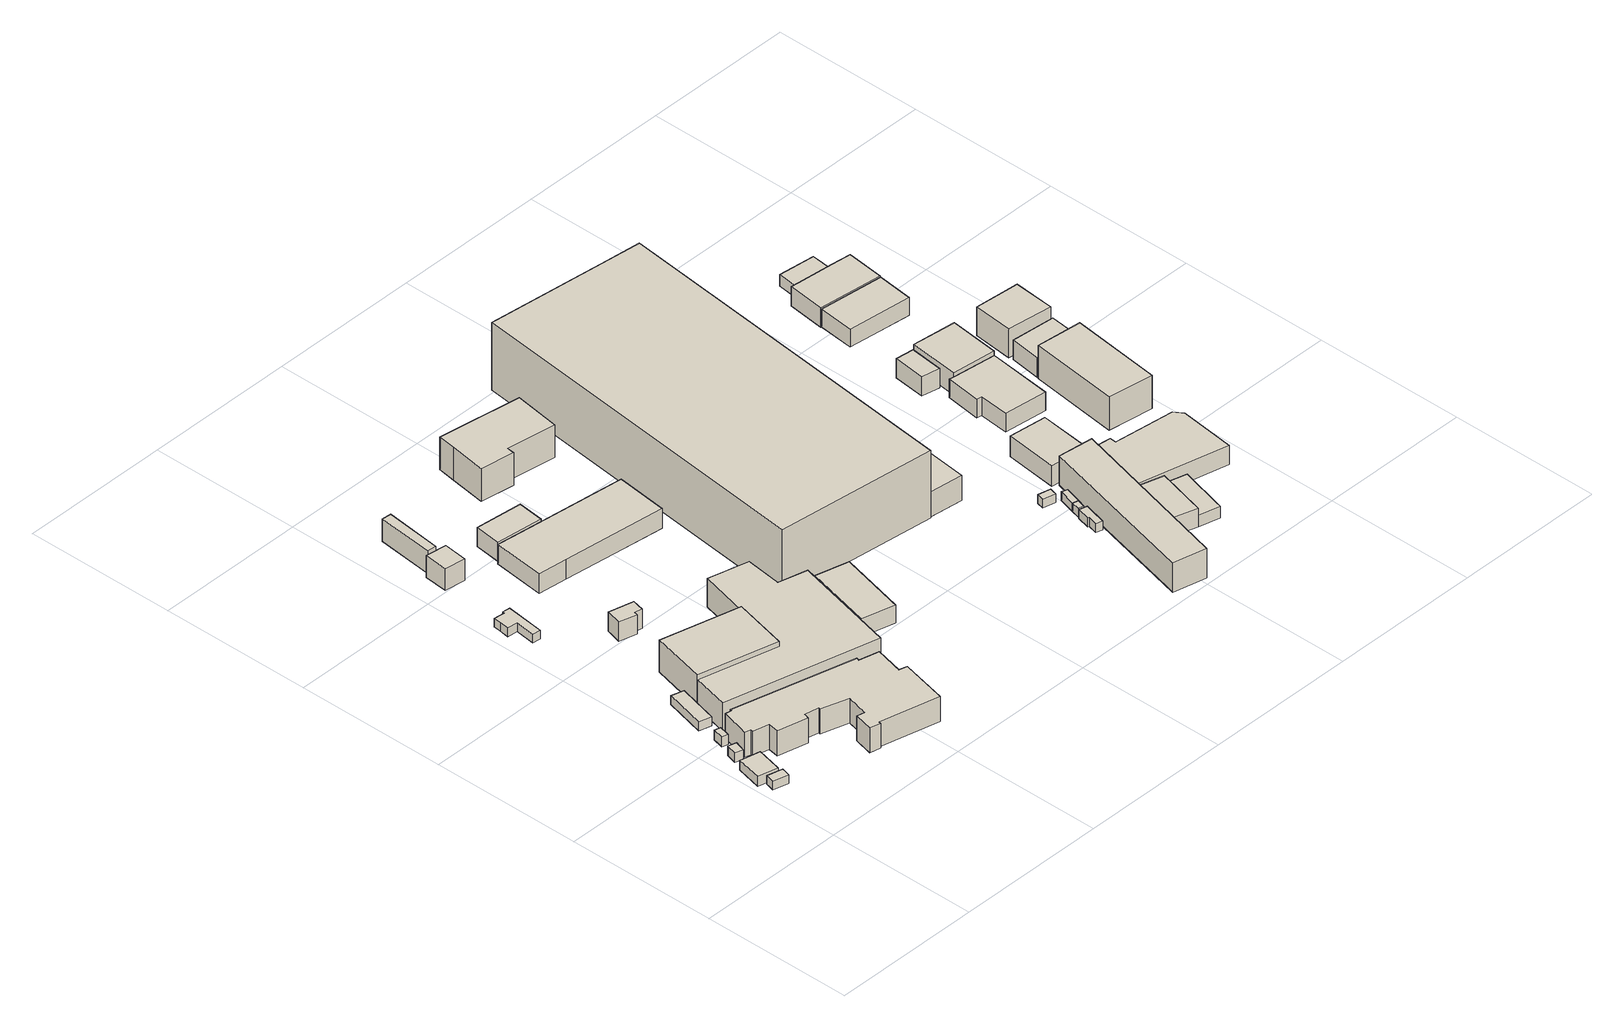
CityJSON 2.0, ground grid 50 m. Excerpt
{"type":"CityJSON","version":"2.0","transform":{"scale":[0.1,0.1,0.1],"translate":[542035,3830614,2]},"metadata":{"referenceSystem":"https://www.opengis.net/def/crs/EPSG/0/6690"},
"CityObjects":{
"building1":{"type":"Building","attributes":{"class":"3001","BuildingDetailAttribute.specifiedBuildingCoverageRate":0.6,"BuildingDetailAttribute.surveyYear":2017,"BuildingHighTideRiskAttribute.description":"1","BuildingHighTideRiskAttribute.rank":"2","BuildingHighTideRiskAttribute.depth":2.35,"BuildingIDAttribute.prefecture":"27","BuildingIDAttribute.city":"27125"},"geometry":[{"type":"Solid","lod":"1","boundaries":[[[[0,1,2,3]],[[2,4,5,3]],[[1,6,4,2]],[[0,7,6,1]],[[3,5,7,0]],[[4,6,7,5]]]]}]},
"building2":{"type":"Building","attributes":{"計測周辺長":25.32,"1/2500図郭":94,"区名":"住之江区","町丁目名称":"平林北２丁目","街区番号":6,"class":"3001","usage":"401","measuredHeight":3.4,"storeysAboveGround":1,"BuildingDetailAttribute.buildingRoofEdgeArea":36.12,"BuildingDetailAttribute.buildingStructureType":"610","BuildingDetailAttribute.buildingStructureOrgType":"2","BuildingDetailAttribute.detailedUsage":"1310","BuildingDetailAttribute.specifiedBuildingCoverageRate":0.6,"BuildingDetailAttribute.surveyYear":2017,"BuildingHighTideRiskAttribute.description":"1","BuildingHighTideRiskAttribute.rank":"2","BuildingHighTideRiskAttribute.depth":2.35,"BuildingIDAttribute.prefecture":"27","BuildingIDAttribute.city":"27125"},"geometry":[{"type":"Solid","lod":"1","boundaries":[[[[8,9,10,11]],[[10,12,13,11]],[[9,14,12,10]],[[8,15,14,9]],[[11,13,15,8]],[[12,14,15,13]]]]}]},
"building3":{"type":"Building","attributes":{"class":"3001","measuredHeight":3.3,"BuildingDetailAttribute.specifiedBuildingCoverageRate":0.6,"BuildingDetailAttribute.surveyYear":2017,"BuildingHighTideRiskAttribute.description":"1","BuildingHighTideRiskAttribute.rank":"2","BuildingHighTideRiskAttribute.depth":2.25,"BuildingIDAttribute.prefecture":"27","BuildingIDAttribute.city":"27125"},"geometry":[{"type":"Solid","lod":"1","boundaries":[[[[16,17,18,19]],[[18,20,21,19]],[[17,22,20,18]],[[16,23,22,17]],[[19,21,23,16]],[[20,22,23,21]]]]}]},
"building4":{"type":"Building","attributes":{"計測周辺長":11.65,"1/2500図郭":94,"区名":"住之江区","町丁目名称":"平林北２丁目","街区番号":6,"class":"3001","usage":"401","measuredHeight":3.3,"storeysAboveGround":1,"BuildingDetailAttribute.buildingRoofEdgeArea":7.75,"BuildingDetailAttribute.buildingStructureType":"610","BuildingDetailAttribute.buildingStructureOrgType":"2","BuildingDetailAttribute.detailedUsage":"1310","BuildingDetailAttribute.specifiedBuildingCoverageRate":0.6,"BuildingDetailAttribute.surveyYear":2017,"BuildingHighTideRiskAttribute.description":"1","BuildingHighTideRiskAttribute.rank":"2","BuildingHighTideRiskAttribute.depth":2.17,"BuildingIDAttribute.prefecture":"27","BuildingIDAttribute.city":"27125"},"geometry":[{"type":"Solid","lod":"1","boundaries":[[[[24,25,26,27]],[[26,28,29,27]],[[25,30,28,26]],[[24,31,30,25]],[[27,29,31,24]],[[28,30,31,29]]]]}]},
"building5":{"type":"Building","attributes":{"class":"3003","measuredHeight":3.1,"BuildingDetailAttribute.specifiedBuildingCoverageRate":0.6,"BuildingDetailAttribute.surveyYear":2017,"BuildingHighTideRiskAttribute.description":"1","BuildingHighTideRiskAttribute.rank":"2","BuildingHighTideRiskAttribute.depth":2.32,"BuildingIDAttribute.prefecture":"27","BuildingIDAttribute.city":"27125"},"geometry":[{"type":"Solid","lod":"1","boundaries":[[[[32,33,34,35]],[[34,36,37,35]],[[33,38,36,34]],[[32,39,38,33]],[[35,37,39,32]],[[36,38,39,37]]]]}]},
"building6":{"type":"Building","attributes":{"計測周辺長":169.15,"1/2500図郭":94,"区名":"住之江区","町丁目名称":"平林北２丁目","街区番号":6,"class":"3001","usage":"401","measuredHeight":8.6,"storeysAboveGround":2,"BuildingDetailAttribute.buildingRoofEdgeArea":962.7,"BuildingDetailAttribute.buildingStructureType":"610","BuildingDetailAttribute.buildingStructureOrgType":"2","BuildingDetailAttribute.detailedUsage":"1310","BuildingDetailAttribute.specifiedBuildingCoverageRate":0.6,"BuildingDetailAttribute.surveyYear":2017,"BuildingHighTideRiskAttribute.description":"1","BuildingHighTideRiskAttribute.rank":"2","BuildingHighTideRiskAttribute.depth":2.07,"BuildingIDAttribute.prefecture":"27","BuildingIDAttribute.city":"27125"},"geometry":[{"type":"Solid","lod":"1","boundaries":[[[[40,41,42,43,44,45,46,47,48,49,50,51,52,53,54,55,56,57,58,59,60,61,62,63]],[[62,64,65,63]],[[61,66,64,62]],[[60,67,66,61]],[[59,68,67,60]],[[58,69,68,59]],[[57,70,69,58]],[[56,71,70,57]],[[55,72,71,56]],[[54,73,72,55]],[[53,74,73,54]],[[52,75,74,53]],[[51,76,75,52]],[[50,77,76,51]],[[49,78,77,50]],[[48,79,78,49]],[[47,80,79,48]],[[46,81,80,47]],[[45,82,81,46]],[[44,83,82,45]],[[43,84,83,44]],[[42,85,84,43]],[[41,86,85,42]],[[40,87,86,41]],[[63,65,87,40]],[[64,66,67,68,69,70,71,72,73,74,75,76,77,78,79,80,81,82,83,84,85,86,87,65]]]]}]},
"building7":{"type":"Building","attributes":{"class":"3003","BuildingDetailAttribute.specifiedBuildingCoverageRate":0.6,"BuildingDetailAttribute.surveyYear":2017,"BuildingHighTideRiskAttribute.description":"1","BuildingHighTideRiskAttribute.rank":"2","BuildingHighTideRiskAttribute.depth":2.31,"BuildingIDAttribute.prefecture":"27","BuildingIDAttribute.city":"27125"},"geometry":[{"type":"Solid","lod":"1","boundaries":[[[[88,89,90,91,92,93,94,95,96]],[[95,97,98,96]],[[94,99,97,95]],[[93,100,99,94]],[[92,101,100,93]],[[91,102,101,92]],[[90,103,102,91]],[[89,104,103,90]],[[88,105,104,89]],[[96,98,105,88]],[[97,99,100,101,102,103,104,105,98]]]]}]},
"building8":{"type":"Building","attributes":{"区名":"住之江区","町丁目名称":"平林北２丁目","街区番号":6,"class":"3001","usage":"441","measuredHeight":11.1,"storeysAboveGround":1,"BuildingDetailAttribute.buildingRoofEdgeArea":1894.02,"BuildingDetailAttribute.buildingStructureType":"610","BuildingDetailAttribute.buildingStructureOrgType":"2","BuildingDetailAttribute.detailedUsage":"1520","BuildingDetailAttribute.specifiedBuildingCoverageRate":0.6,"BuildingDetailAttribute.surveyYear":2017,"BuildingHighTideRiskAttribute.description":"1","BuildingHighTideRiskAttribute.rank":"2","BuildingHighTideRiskAttribute.depth":1.87,"BuildingIDAttribute.prefecture":"27","BuildingIDAttribute.city":"27125"},"geometry":[{"type":"Solid","lod":"1","boundaries":[[[[106,107,108,109]],[[108,110,111,109]],[[107,112,110,108]],[[106,113,112,107]],[[109,111,113,106]],[[110,112,113,111]]]]}]},
"building9":{"type":"Building","attributes":{"計測周辺長":29.5,"1/2500図郭":94,"区名":"住之江区","町丁目名称":"平林北２丁目","街区番号":7,"class":"3001","usage":"411","measuredHeight":7.6,"storeysAboveGround":2,"BuildingDetailAttribute.buildingRoofEdgeArea":54.16,"BuildingDetailAttribute.buildingStructureType":"601","BuildingDetailAttribute.buildingStructureOrgType":"1","BuildingDetailAttribute.detailedUsage":"1110","BuildingDetailAttribute.specifiedBuildingCoverageRate":0.6,"BuildingDetailAttribute.surveyYear":2017,"BuildingHighTideRiskAttribute.description":"1","BuildingHighTideRiskAttribute.rank":"2","BuildingHighTideRiskAttribute.depth":2.3,"BuildingIDAttribute.prefecture":"27","BuildingIDAttribute.city":"27125"},"geometry":[{"type":"Solid","lod":"1","boundaries":[[[[114,115,116,117]],[[116,118,119,117]],[[115,120,118,116]],[[114,121,120,115]],[[117,119,121,114]],[[118,120,121,119]]]]}]},
"building10":{"type":"Building","attributes":{"区名":"住之江区","町丁目名称":"平林北２丁目","街区番号":6,"class":"3001","usage":"401","measuredHeight":6.6,"storeysAboveGround":2,"BuildingDetailAttribute.buildingRoofEdgeArea":42.2,"BuildingDetailAttribute.buildingStructureType":"610","BuildingDetailAttribute.buildingStructureOrgType":"2","BuildingDetailAttribute.detailedUsage":"1310","BuildingDetailAttribute.specifiedBuildingCoverageRate":0.6,"BuildingDetailAttribute.surveyYear":2017,"BuildingHighTideRiskAttribute.description":"1","BuildingHighTideRiskAttribute.rank":"2","BuildingHighTideRiskAttribute.depth":2,"BuildingIDAttribute.prefecture":"27","BuildingIDAttribute.city":"27125"},"geometry":[{"type":"Solid","lod":"1","boundaries":[[[[122,123,124,125,126,127]],[[126,128,129,127]],[[125,130,128,126]],[[124,131,130,125]],[[123,132,131,124]],[[122,133,132,123]],[[127,129,133,122]],[[128,130,131,132,133,129]]]]}]},
"building11":{"type":"Building","attributes":{"区名":"住之江区","町丁目名称":"平林北２丁目","街区番号":6,"class":"3001","usage":"441","measuredHeight":9.7,"storeysAboveGround":1,"BuildingDetailAttribute.buildingRoofEdgeArea":1894.02,"BuildingDetailAttribute.buildingStructureType":"610","BuildingDetailAttribute.buildingStructureOrgType":"2","BuildingDetailAttribute.detailedUsage":"1520","BuildingDetailAttribute.specifiedBuildingCoverageRate":0.6,"BuildingDetailAttribute.surveyYear":2017,"BuildingHighTideRiskAttribute.description":"1","BuildingHighTideRiskAttribute.rank":"2","BuildingHighTideRiskAttribute.depth":2,"BuildingIDAttribute.prefecture":"27","BuildingIDAttribute.city":"27125"},"geometry":[{"type":"Solid","lod":"1","boundaries":[[[[134,135,136,137,138,139,140,141,142]],[[141,143,144,142]],[[140,145,143,141]],[[139,146,145,140]],[[138,147,146,139]],[[137,148,147,138]],[[136,149,148,137]],[[135,150,149,136]],[[134,151,150,135]],[[142,144,151,134]],[[143,145,146,147,148,149,150,151,144]]]]}]},
"building12":{"type":"Building","attributes":{"計測周辺長":94,"1/2500図郭":94,"区名":"住之江区","町丁目名称":"平林北２丁目","街区番号":7,"class":"3003","usage":"431","measuredHeight":7.8,"storeysAboveGround":1,"BuildingDetailAttribute.buildingRoofEdgeArea":358.96,"BuildingDetailAttribute.buildingStructureType":"610","BuildingDetailAttribute.buildingStructureOrgType":"2","BuildingDetailAttribute.detailedUsage":"1720","BuildingDetailAttribute.specifiedBuildingCoverageRate":0.6,"BuildingDetailAttribute.surveyYear":2017,"BuildingHighTideRiskAttribute.description":"1","BuildingHighTideRiskAttribute.rank":"2","BuildingHighTideRiskAttribute.depth":2.25,"BuildingIDAttribute.prefecture":"27","BuildingIDAttribute.city":"27125"},"geometry":[{"type":"Solid","lod":"1","boundaries":[[[[152,153,154,155]],[[154,156,157,155]],[[153,158,156,154]],[[152,159,158,153]],[[155,157,159,152]],[[156,158,159,157]]]]}]},
"building13":{"type":"Building","attributes":{"計測周辺長":66.84,"1/2500図郭":94,"区名":"住之江区","町丁目名称":"平林北２丁目","街区番号":6,"class":"3003","usage":"454","measuredHeight":6.5,"storeysAboveGround":1,"BuildingDetailAttribute.buildingRoofEdgeArea":197.3,"BuildingDetailAttribute.buildingStructureType":"610","BuildingDetailAttribute.buildingStructureOrgType":"2","BuildingDetailAttribute.detailedUsage":"1930","BuildingDetailAttribute.specifiedBuildingCoverageRate":0.6,"BuildingDetailAttribute.surveyYear":2017,"BuildingHighTideRiskAttribute.description":"1","BuildingHighTideRiskAttribute.rank":"2","BuildingHighTideRiskAttribute.depth":2.18,"BuildingIDAttribute.prefecture":"27","BuildingIDAttribute.city":"27125"},"geometry":[{"type":"Solid","lod":"1","boundaries":[[[[160,161,162,163]],[[162,164,165,163]],[[161,166,164,162]],[[160,167,166,161]],[[163,165,167,160]],[[164,166,167,165]]]]}]},
"building14":{"type":"Building","attributes":{"計測周辺長":122.48,"1/2500図郭":94,"区名":"住之江区","町丁目名称":"平林北２丁目","街区番号":6,"class":"3003","usage":"431","measuredHeight":6.8,"storeysAboveGround":1,"BuildingDetailAttribute.buildingRoofEdgeArea":755.88,"BuildingDetailAttribute.buildingStructureType":"610","BuildingDetailAttribute.buildingStructureOrgType":"2","BuildingDetailAttribute.detailedUsage":"1720","BuildingDetailAttribute.specifiedBuildingCoverageRate":0.6,"BuildingDetailAttribute.surveyYear":2017,"BuildingHighTideRiskAttribute.description":"1","BuildingHighTideRiskAttribute.rank":"2","BuildingHighTideRiskAttribute.depth":2.27,"BuildingIDAttribute.prefecture":"27","BuildingIDAttribute.city":"27125"},"geometry":[{"type":"Solid","lod":"1","boundaries":[[[[168,169,170,171,172,173]],[[172,174,175,173]],[[171,176,174,172]],[[170,177,176,171]],[[169,178,177,170]],[[168,179,178,169]],[[173,175,179,168]],[[174,176,177,178,179,175]]]]}]},
"building15":{"type":"Building","attributes":{"計測周辺長":81.16,"1/2500図郭":94,"区名":"住之江区","町丁目名称":"平林北２丁目","街区番号":6,"class":"3001","usage":"431","measuredHeight":6.2,"storeysAboveGround":2,"BuildingDetailAttribute.buildingRoofEdgeArea":247.72,"BuildingDetailAttribute.buildingStructureType":"610","BuildingDetailAttribute.buildingStructureOrgType":"2","BuildingDetailAttribute.detailedUsage":"1720","BuildingDetailAttribute.specifiedBuildingCoverageRate":0.6,"BuildingDetailAttribute.surveyYear":2017,"BuildingHighTideRiskAttribute.description":"1","BuildingHighTideRiskAttribute.rank":"2","BuildingHighTideRiskAttribute.depth":2.11,"BuildingIDAttribute.prefecture":"27","BuildingIDAttribute.city":"27125"},"geometry":[{"type":"Solid","lod":"1","boundaries":[[[[180,181,182,183]],[[182,184,185,183]],[[181,186,184,182]],[[180,187,186,181]],[[183,185,187,180]],[[184,186,187,185]]]]}]},
"building16":{"type":"Building","attributes":{"class":"3001","BuildingDetailAttribute.specifiedBuildingCoverageRate":0.6,"BuildingDetailAttribute.surveyYear":2017,"BuildingHighTideRiskAttribute.description":"1","BuildingHighTideRiskAttribute.rank":"2","BuildingHighTideRiskAttribute.depth":2,"BuildingIDAttribute.prefecture":"27","BuildingIDAttribute.city":"27125"},"geometry":[{"type":"Solid","lod":"1","boundaries":[[[[188,189,190,191]],[[190,192,193,191]],[[189,194,192,190]],[[188,195,194,189]],[[191,193,195,188]],[[192,194,195,193]]]]}]},
"building17":{"type":"Building","attributes":{"計測周辺長":91.33,"1/2500図郭":94,"区名":"住之江区","町丁目名称":"平林北２丁目","街区番号":6,"class":"3001","usage":"431","measuredHeight":11.4,"storeysAboveGround":2,"BuildingDetailAttribute.buildingRoofEdgeArea":458.18,"BuildingDetailAttribute.buildingStructureType":"610","BuildingDetailAttribute.buildingStructureOrgType":"2","BuildingDetailAttribute.detailedUsage":"1720","BuildingDetailAttribute.specifiedBuildingCoverageRate":0.6,"BuildingDetailAttribute.surveyYear":2017,"BuildingHighTideRiskAttribute.description":"1","BuildingHighTideRiskAttribute.rank":"2","BuildingHighTideRiskAttribute.depth":2.12,"BuildingIDAttribute.prefecture":"27","BuildingIDAttribute.city":"27125"},"geometry":[{"type":"Solid","lod":"1","boundaries":[[[[196,197,198,199,200,201,202]],[[201,203,204,202]],[[200,205,203,201]],[[199,206,205,200]],[[198,207,206,199]],[[197,208,207,198]],[[196,209,208,197]],[[202,204,209,196]],[[203,205,206,207,208,209,204]]]]}]},
"building18":{"type":"Building","attributes":{"区名":"住之江区","町丁目名称":"平林北２丁目","街区番号":6,"class":"3002","usage":"431","measuredHeight":23.4,"storeysAboveGround":4,"BuildingDetailAttribute.buildingRoofEdgeArea":8179.4,"BuildingDetailAttribute.buildingStructureType":"610","BuildingDetailAttribute.buildingStructureOrgType":"2","BuildingDetailAttribute.detailedUsage":"1720","BuildingDetailAttribute.specifiedBuildingCoverageRate":0.6,"BuildingDetailAttribute.surveyYear":2017,"BuildingHighTideRiskAttribute.description":"1","BuildingHighTideRiskAttribute.rank":"2","BuildingHighTideRiskAttribute.depth":2,"BuildingIDAttribute.prefecture":"27","BuildingIDAttribute.city":"27125"},"geometry":[{"type":"Solid","lod":"1","boundaries":[[[[210,211,212,213,214]],[[213,215,216,214]],[[212,217,215,213]],[[211,218,217,212]],[[210,219,218,211]],[[214,216,219,210]],[[215,217,218,219,216]]]]}]},
"building19":{"type":"Building","attributes":{"class":"3001","BuildingDetailAttribute.specifiedBuildingCoverageRate":0.6,"BuildingDetailAttribute.surveyYear":2017,"BuildingHighTideRiskAttribute.description":"1","BuildingHighTideRiskAttribute.rank":"2","BuildingHighTideRiskAttribute.depth":2.05,"BuildingIDAttribute.prefecture":"27","BuildingIDAttribute.city":"27125"},"geometry":[{"type":"Solid","lod":"1","boundaries":[[[[220,221,222,223,224,225]],[[224,226,227,225]],[[223,228,226,224]],[[222,229,228,223]],[[221,230,229,222]],[[220,231,230,221]],[[225,227,231,220]],[[226,228,229,230,231,227]]]]}]},
"building20":{"type":"Building","attributes":{"class":"3001","BuildingDetailAttribute.specifiedBuildingCoverageRate":0.6,"BuildingDetailAttribute.surveyYear":2017,"BuildingHighTideRiskAttribute.description":"1","BuildingHighTideRiskAttribute.rank":"2","BuildingHighTideRiskAttribute.depth":1.94,"BuildingIDAttribute.prefecture":"27","BuildingIDAttribute.city":"27125"},"geometry":[{"type":"Solid","lod":"1","boundaries":[[[[232,233,234,235]],[[234,236,237,235]],[[233,238,236,234]],[[232,239,238,233]],[[235,237,239,232]],[[236,238,239,237]]]]}]},
"building21":{"type":"Building","attributes":{"計測周辺長":136.76,"1/2500図郭":94,"区名":"住之江区","町丁目名称":"平林北２丁目","街区番号":6,"class":"3001","usage":"441","measuredHeight":10.2,"storeysAboveGround":2,"BuildingDetailAttribute.buildingRoofEdgeArea":644.34,"BuildingDetailAttribute.buildingStructureType":"610","BuildingDetailAttribute.buildingStructureOrgType":"2","BuildingDetailAttribute.detailedUsage":"1510","BuildingDetailAttribute.specifiedBuildingCoverageRate":0.6,"BuildingDetailAttribute.surveyYear":2017,"BuildingHighTideRiskAttribute.description":"1","BuildingHighTideRiskAttribute.rank":"2","BuildingHighTideRiskAttribute.depth":1.39,"BuildingIDAttribute.prefecture":"27","BuildingIDAttribute.city":"27125"},"geometry":[{"type":"Solid","lod":"1","boundaries":[[[[240,241,242,243]],[[242,244,245,243]],[[241,246,244,242]],[[240,247,246,241]],[[243,245,247,240]],[[244,246,247,245]]]]}]},
"building22":{"type":"Building","attributes":{"class":"3001","BuildingDetailAttribute.specifiedBuildingCoverageRate":0.6,"BuildingDetailAttribute.surveyYear":2017,"BuildingHighTideRiskAttribute.description":"1","BuildingHighTideRiskAttribute.rank":"2","BuildingHighTideRiskAttribute.depth":2.53,"BuildingIDAttribute.prefecture":"27","BuildingIDAttribute.city":"27125"},"geometry":[{"type":"Solid","lod":"1","boundaries":[[[[248,249,250,251]],[[250,252,253,251]],[[249,254,252,250]],[[248,255,254,249]],[[251,253,255,248]],[[252,254,255,253]]]]}]},
"building23":{"type":"Building","attributes":{"class":"3001","BuildingDetailAttribute.specifiedBuildingCoverageRate":0.6,"BuildingDetailAttribute.surveyYear":2017,"BuildingHighTideRiskAttribute.description":"1","BuildingHighTideRiskAttribute.rank":"2","BuildingHighTideRiskAttribute.depth":1.94,"BuildingIDAttribute.prefecture":"27","BuildingIDAttribute.city":"27125"},"geometry":[{"type":"Solid","lod":"1","boundaries":[[[[256,257,258,259]],[[258,260,261,259]],[[257,262,260,258]],[[256,263,262,257]],[[259,261,263,256]],[[260,262,263,261]]]]}]},
"building24":{"type":"Building","attributes":{"計測周辺長":52.06,"1/2500図郭":94,"区名":"住之江区","町丁目名称":"平林北２丁目","街区番号":6,"class":"3001","usage":"401","measuredHeight":6.5,"storeysAboveGround":2,"BuildingDetailAttribute.buildingRoofEdgeArea":153.38,"BuildingDetailAttribute.buildingStructureType":"610","BuildingDetailAttribute.buildingStructureOrgType":"2","BuildingDetailAttribute.detailedUsage":"1310","BuildingDetailAttribute.specifiedBuildingCoverageRate":0.6,"BuildingDetailAttribute.surveyYear":2017,"BuildingHighTideRiskAttribute.description":"1","BuildingHighTideRiskAttribute.rank":"2","BuildingHighTideRiskAttribute.depth":1.9,"BuildingIDAttribute.prefecture":"27","BuildingIDAttribute.city":"27125"},"geometry":[{"type":"Solid","lod":"1","boundaries":[[[[264,265,266,267]],[[266,268,269,267]],[[265,270,268,266]],[[264,271,270,265]],[[267,269,271,264]],[[268,270,271,269]]]]}]},
"building25":{"type":"Building","attributes":{"区名":"住之江区","町丁目名称":"平林北２丁目","街区番号":6,"class":"3003","usage":"431","measuredHeight":8.6,"storeysAboveGround":4,"BuildingDetailAttribute.buildingRoofEdgeArea":8179.4,"BuildingDetailAttribute.buildingStructureType":"610","BuildingDetailAttribute.buildingStructureOrgType":"2","BuildingDetailAttribute.detailedUsage":"1720","BuildingDetailAttribute.specifiedBuildingCoverageRate":0.6,"BuildingDetailAttribute.surveyYear":2017,"BuildingHighTideRiskAttribute.description":"1","BuildingHighTideRiskAttribute.rank":"2","BuildingHighTideRiskAttribute.depth":2,"BuildingIDAttribute.prefecture":"27","BuildingIDAttribute.city":"27125"},"geometry":[{"type":"Solid","lod":"1","boundaries":[[[[272,273,274,275,276]],[[275,277,278,276]],[[274,279,277,275]],[[273,280,279,274]],[[272,281,280,273]],[[276,278,281,272]],[[277,279,280,281,278]]]]}]},
"building26":{"type":"Building","attributes":{"計測周辺長":48.46,"1/2500図郭":94,"区名":"住之江区","町丁目名称":"平林北２丁目","街区番号":6,"class":"3003","usage":"401","measuredHeight":4.1,"storeysAboveGround":1,"BuildingDetailAttribute.buildingRoofEdgeArea":123.06,"BuildingDetailAttribute.buildingStructureType":"610","BuildingDetailAttribute.buildingStructureOrgType":"2","BuildingDetailAttribute.detailedUsage":"1310","BuildingDetailAttribute.specifiedBuildingCoverageRate":0.6,"BuildingDetailAttribute.surveyYear":2017,"BuildingHighTideRiskAttribute.description":"1","BuildingHighTideRiskAttribute.rank":"2","BuildingHighTideRiskAttribute.depth":2.08,"BuildingIDAttribute.prefecture":"27","BuildingIDAttribute.city":"27125"},"geometry":[{"type":"Solid","lod":"1","boundaries":[[[[282,267,266,283]],[[266,284,285,283]],[[267,286,284,266]],[[282,287,286,267]],[[283,285,287,282]],[[284,286,287,285]]]]}]},
"building27":{"type":"Building","attributes":{"class":"3001","measuredHeight":7.2,"BuildingDetailAttribute.specifiedBuildingCoverageRate":0.6,"BuildingDetailAttribute.surveyYear":2017,"BuildingTsunamiRiskAttribute.description":"1","BuildingTsunamiRiskAttribute.rank":"2","BuildingTsunamiRiskAttribute.depth":2.79,"BuildingHighTideRiskAttribute.description":"1","BuildingHighTideRiskAttribute.rank":"2","BuildingHighTideRiskAttribute.depth":2.15,"BuildingIDAttribute.prefecture":"27","BuildingIDAttribute.city":"27125"},"geometry":[{"type":"Solid","lod":"1","boundaries":[[[[288,289,290,291]],[[290,292,293,291]],[[289,294,292,290]],[[288,295,294,289]],[[291,293,295,288]],[[292,294,295,293]]]]}]},
"building28":{"type":"Building","attributes":{"計測周辺長":103.15,"1/2500図郭":94,"区名":"住之江区","町丁目名称":"平林北２丁目","街区番号":6,"class":"3001","usage":"431","measuredHeight":6.5,"storeysAboveGround":1,"BuildingDetailAttribute.buildingRoofEdgeArea":611.5,"BuildingDetailAttribute.buildingStructureType":"610","BuildingDetailAttribute.buildingStructureOrgType":"2","BuildingDetailAttribute.detailedUsage":"1720","BuildingDetailAttribute.specifiedBuildingCoverageRate":0.6,"BuildingDetailAttribute.surveyYear":2017,"BuildingHighTideRiskAttribute.description":"1","BuildingHighTideRiskAttribute.rank":"2","BuildingHighTideRiskAttribute.depth":2.33,"BuildingIDAttribute.prefecture":"27","BuildingIDAttribute.city":"27125"},"geometry":[{"type":"Solid","lod":"1","boundaries":[[[[296,297,298,299,300,301,302]],[[301,303,304,302]],[[300,305,303,301]],[[299,306,305,300]],[[298,307,306,299]],[[297,308,307,298]],[[296,309,308,297]],[[302,304,309,296]],[[303,305,306,307,308,309,304]]]]}]},
"building29":{"type":"Building","attributes":{"計測周辺長":33.8,"1/2500図郭":94,"区名":"住之江区","町丁目名称":"平林北２丁目","街区番号":6,"class":"3001","usage":"431","measuredHeight":6.6,"storeysAboveGround":1,"BuildingDetailAttribute.buildingRoofEdgeArea":65.68,"BuildingDetailAttribute.buildingStructureType":"610","BuildingDetailAttribute.buildingStructureOrgType":"2","BuildingDetailAttribute.detailedUsage":"1720","BuildingDetailAttribute.specifiedBuildingCoverageRate":0.6,"BuildingDetailAttribute.surveyYear":2017,"BuildingHighTideRiskAttribute.description":"1","BuildingHighTideRiskAttribute.rank":"2","BuildingHighTideRiskAttribute.depth":2.85,"BuildingIDAttribute.prefecture":"27","BuildingIDAttribute.city":"27125"},"geometry":[{"type":"Solid","lod":"1","boundaries":[[[[310,311,312,313]],[[312,314,315,313]],[[311,316,314,312]],[[310,317,316,311]],[[313,315,317,310]],[[314,316,317,315]]]]}]},
"building30":{"type":"Building","attributes":{"計測周辺長":75.14,"1/2500図郭":94,"区名":"住之江区","町丁目名称":"平林北２丁目","街区番号":6,"class":"3001","usage":"431","measuredHeight":6.4,"storeysAboveGround":1,"BuildingDetailAttribute.buildingRoofEdgeArea":331.43,"BuildingDetailAttribute.buildingStructureType":"610","BuildingDetailAttribute.buildingStructureOrgType":"2","BuildingDetailAttribute.detailedUsage":"1720","BuildingDetailAttribute.specifiedBuildingCoverageRate":0.6,"BuildingDetailAttribute.surveyYear":2017,"BuildingTsunamiRiskAttribute.description":"1","BuildingTsunamiRiskAttribute.rank":"1","BuildingTsunamiRiskAttribute.depth":0.03,"BuildingHighTideRiskAttribute.description":"1","BuildingHighTideRiskAttribute.rank":"2","BuildingHighTideRiskAttribute.depth":2.45,"BuildingIDAttribute.prefecture":"27","BuildingIDAttribute.city":"27125"},"geometry":[{"type":"Solid","lod":"1","boundaries":[[[[318,319,320,321,322,323,324]],[[323,325,326,324]],[[322,327,325,323]],[[321,328,327,322]],[[320,329,328,321]],[[319,330,329,320]],[[318,331,330,319]],[[324,326,331,318]],[[325,327,328,329,330,331,326]]]]}]},
"building31":{"type":"Building","attributes":{"計測周辺長":62.28,"1/2500図郭":94,"区名":"住之江区","町丁目名称":"平林北２丁目","街区番号":6,"class":"3001","usage":"431","measuredHeight":7.8,"storeysAboveGround":1,"BuildingDetailAttribute.buildingRoofEdgeArea":241.46,"BuildingDetailAttribute.buildingStructureType":"610","BuildingDetailAttribute.buildingStructureOrgType":"2","BuildingDetailAttribute.detailedUsage":"1720","BuildingDetailAttribute.specifiedBuildingCoverageRate":0.6,"BuildingDetailAttribute.surveyYear":2017,"BuildingTsunamiRiskAttribute.description":"1","BuildingTsunamiRiskAttribute.rank":"1","BuildingTsunamiRiskAttribute.depth":0.11,"BuildingHighTideRiskAttribute.description":"1","BuildingHighTideRiskAttribute.rank":"2","BuildingHighTideRiskAttribute.depth":2.48,"BuildingIDAttribute.prefecture":"27","BuildingIDAttribute.city":"27125"},"geometry":[{"type":"Solid","lod":"1","boundaries":[[[[332,333,334,335]],[[334,336,337,335]],[[333,338,336,334]],[[332,339,338,333]],[[335,337,339,332]],[[336,338,339,337]]]]}]},
"building32":{"type":"Building","attributes":{"計測周辺長":90.3,"1/2500図郭":94,"区名":"住之江区","町丁目名称":"平林北２丁目","街区番号":3,"class":"3001","usage":"431","measuredHeight":11.5,"storeysAboveGround":1,"BuildingDetailAttribute.buildingRoofEdgeArea":454.25,"BuildingDetailAttribute.buildingStructureType":"610","BuildingDetailAttribute.buildingStructureOrgType":"2","BuildingDetailAttribute.detailedUsage":"1720","BuildingDetailAttribute.specifiedBuildingCoverageRate":0.6,"BuildingDetailAttribute.surveyYear":2017,"BuildingTsunamiRiskAttribute.description":"1","BuildingTsunamiRiskAttribute.rank":"1","BuildingTsunamiRiskAttribute.depth":0.16,"BuildingHighTideRiskAttribute.description":"1","BuildingHighTideRiskAttribute.rank":"2","BuildingHighTideRiskAttribute.depth":2.63,"BuildingIDAttribute.prefecture":"27","BuildingIDAttribute.city":"27125"},"geometry":[{"type":"Solid","lod":"1","boundaries":[[[[340,341,342,343]],[[342,344,345,343]],[[341,346,344,342]],[[340,347,346,341]],[[343,345,347,340]],[[344,346,347,345]]]]}]},
"building33":{"type":"Building","attributes":{"計測周辺長":66.57,"1/2500図郭":94,"区名":"住之江区","町丁目名称":"平林北２丁目","街区番号":6,"class":"3001","usage":"441","measuredHeight":6.1,"storeysAboveGround":1,"BuildingDetailAttribute.buildingRoofEdgeArea":258.15,"BuildingDetailAttribute.buildingStructureType":"610","BuildingDetailAttribute.buildingStructureOrgType":"2","BuildingDetailAttribute.detailedUsage":"1520","BuildingDetailAttribute.specifiedBuildingCoverageRate":0.6,"BuildingDetailAttribute.surveyYear":2017,"BuildingHighTideRiskAttribute.description":"1","BuildingHighTideRiskAttribute.rank":"2","BuildingHighTideRiskAttribute.depth":2.45,"BuildingIDAttribute.prefecture":"27","BuildingIDAttribute.city":"27125"},"geometry":[{"type":"Solid","lod":"1","boundaries":[[[[348,349,350,351]],[[350,352,353,351]],[[349,354,352,350]],[[348,355,354,349]],[[351,353,355,348]],[[352,354,355,353]]]]}]},
"building34":{"type":"Building","attributes":{"計測周辺長":80.02,"1/2500図郭":94,"区名":"住之江区","町丁目名称":"平林北２丁目","街区番号":6,"class":"3001","usage":"431","measuredHeight":6.8,"storeysAboveGround":1,"BuildingDetailAttribute.buildingRoofEdgeArea":382.01,"BuildingDetailAttribute.buildingStructureType":"610","BuildingDetailAttribute.buildingStructureOrgType":"2","BuildingDetailAttribute.detailedUsage":"1720","BuildingDetailAttribute.specifiedBuildingCoverageRate":0.6,"BuildingDetailAttribute.surveyYear":2017,"BuildingTsunamiRiskAttribute.description":"1","BuildingTsunamiRiskAttribute.rank":"1","BuildingTsunamiRiskAttribute.depth":0.04,"BuildingHighTideRiskAttribute.description":"1","BuildingHighTideRiskAttribute.rank":"2","BuildingHighTideRiskAttribute.depth":2.44,"BuildingIDAttribute.prefecture":"27","BuildingIDAttribute.city":"27125"},"geometry":[{"type":"Solid","lod":"1","boundaries":[[[[356,357,358,359,360,361]],[[360,362,363,361]],[[359,364,362,360]],[[358,365,364,359]],[[357,366,365,358]],[[356,367,366,357]],[[361,363,367,356]],[[362,364,365,366,367,363]]]]}]},
"building35":{"type":"Building","attributes":{"計測周辺長":50.09,"1/2500図郭":94,"区名":"住之江区","町丁目名称":"平林北２丁目","街区番号":3,"class":"3001","usage":"411","measuredHeight":6.6,"storeysAboveGround":2,"BuildingDetailAttribute.buildingRoofEdgeArea":151.97,"BuildingDetailAttribute.buildingStructureType":"610","BuildingDetailAttribute.buildingStructureOrgType":"2","BuildingDetailAttribute.detailedUsage":"1110","BuildingDetailAttribute.specifiedBuildingCoverageRate":0.6,"BuildingDetailAttribute.surveyYear":2017,"BuildingTsunamiRiskAttribute.description":"1","BuildingTsunamiRiskAttribute.rank":"1","BuildingTsunamiRiskAttribute.depth":0.03,"BuildingHighTideRiskAttribute.description":"1","BuildingHighTideRiskAttribute.rank":"2","BuildingHighTideRiskAttribute.depth":2.5,"BuildingIDAttribute.prefecture":"27","BuildingIDAttribute.city":"27125"},"geometry":[{"type":"Solid","lod":"1","boundaries":[[[[368,369,370,371]],[[370,372,373,371]],[[369,374,372,370]],[[368,375,374,369]],[[371,373,375,368]],[[372,374,375,373]]]]}]},
"building36":{"type":"Building","attributes":{"class":"3001","measuredHeight":3.9,"BuildingDetailAttribute.specifiedBuildingCoverageRate":0.6,"BuildingDetailAttribute.surveyYear":2017,"BuildingHighTideRiskAttribute.description":"1","BuildingHighTideRiskAttribute.rank":"2","BuildingHighTideRiskAttribute.depth":2.63,"BuildingIDAttribute.prefecture":"27","BuildingIDAttribute.city":"27125"},"geometry":[{"type":"Solid","lod":"1","boundaries":[[[[376,377,378,379]],[[378,380,381,379]],[[377,382,380,378]],[[376,383,382,377]],[[379,381,383,376]],[[380,382,383,381]]]]}]},
"building37":{"type":"Building","attributes":{"計測周辺長":56.6,"1/2500図郭":94,"区名":"住之江区","町丁目名称":"平林北２丁目","街区番号":3,"class":"3001","usage":"401","measuredHeight":9.9,"storeysAboveGround":2,"BuildingDetailAttribute.buildingRoofEdgeArea":199.5,"BuildingDetailAttribute.buildingStructureType":"610","BuildingDetailAttribute.buildingStructureOrgType":"2","BuildingDetailAttribute.detailedUsage":"1310","BuildingDetailAttribute.specifiedBuildingCoverageRate":0.6,"BuildingDetailAttribute.surveyYear":2017,"BuildingTsunamiRiskAttribute.description":"1","BuildingTsunamiRiskAttribute.rank":"1","BuildingTsunamiRiskAttribute.depth":0.12,"BuildingHighTideRiskAttribute.description":"1","BuildingHighTideRiskAttribute.rank":"2","BuildingHighTideRiskAttribute.depth":2.59,"BuildingIDAttribute.prefecture":"27","BuildingIDAttribute.city":"27125"},"geometry":[{"type":"Solid","lod":"1","boundaries":[[[[384,385,386,387]],[[386,388,389,387]],[[385,390,388,386]],[[384,391,390,385]],[[387,389,391,384]],[[388,390,391,389]]]]}]}
},
"vertices":[
[23,245,19],[31,275,19],[82,263,19],[74,233,19],[82,263,49],[74,233,49],[31,275,49],[23,245,49],
[8,287,18],[28,372,18],[94,357,18],[74,272,18],[94,357,52],[74,272,52],[28,372,52],[8,287,52],
[42,404,19],[53,439,19],[79,431,19],[68,396,19],[79,431,52],[68,396,52],[53,439,52],[42,404,52],
[70,477,18],[79,513,18],[99,508,18],[90,472,18],[99,508,52],[90,472,52],[79,513,52],[70,477,52],
[79,571,18],[113,705,18],[154,694,18],[120,560,18],[154,694,49],[120,560,49],[113,705,49],[79,571,49],
[359,162,18],[359,155,18],[323,164,18],[338,226,18],[365,220,18],[382,292,18],[293,318,18],[293,325,18],[248,334,18],[242,316,18],[143,339,18],[149,374,18],[96,387,18],[97,395,18],[79,400,18],[103,495,18],[125,492,18],[126,497,18],[525,397,18],[522,388,18],[588,372,18],[565,279,18],[592,272,18],[555,116,18],[592,272,104],[555,116,104],[565,279,104],[588,372,104],[522,388,104],[525,397,104],[126,497,104],[125,492,104],[103,495,104],[79,400,104],[97,395,104],[96,387,104],[149,374,104],[143,339,104],[242,316,104],[248,334,104],[293,325,104],[293,318,104],[382,292,104],[365,220,104],[338,226,104],[323,164,104],[359,155,104],[359,162,104],
[38,1267,16],[41,1291,16],[77,1287,16],[77,1294,16],[102,1291,16],[87,1163,16],[60,1166,16],[68,1231,16],[34,1235,16],[68,1231,46],[34,1235,46],[60,1166,46],[87,1163,46],[102,1291,46],[77,1294,46],[77,1287,46],[41,1291,46],[38,1267,46],
[196,824,19],[456,760,19],[412,579,19],[152,643,19],[412,579,130],[152,643,130],[456,760,130],[196,824,130],
[68,1497,17],[75,1575,17],[145,1566,17],[136,1488,17],[145,1566,92],[136,1488,92],[75,1575,92],[68,1497,92],
[225,1000,15],[238,1052,15],[320,1032,15],[310,992,15],[286,998,15],[283,985,15],[286,998,81],[283,985,81],[310,992,81],[320,1032,81],[238,1052,81],[225,1000,81],
[497,925,17],[630,892,17],[615,772,17],[709,748,17],[624,400,17],[123,523,17],[152,643,17],[412,579,17],[456,760,17],[412,579,115],[456,760,115],[152,643,115],[123,523,115],[624,400,115],[709,748,115],[615,772,115],[630,892,115],[497,925,115],
[142,1767,16],[121,1581,16],[91,1584,16],[112,1770,16],[91,1584,94],[112,1770,94],[121,1581,94],[142,1767,94],
[259,1479,17],[269,1565,17],[424,1548,17],[414,1462,17],[424,1548,82],[414,1462,82],[269,1565,82],[259,1479,82],
[235,1304,12],[255,1475,12],[352,1463,12],[693,1423,12],[673,1253,12],[332,1293,12],[673,1253,80],[332,1293,80],[693,1423,80],[352,1463,80],[255,1475,80],[235,1304,80],
[737,747,19],[845,720,19],[790,498,19],[681,524,19],[790,498,81],[681,524,81],[845,720,81],[737,747,81],
[630,1434,12],[632,1457,12],[691,1451,12],[688,1428,12],[691,1451,42],[688,1428,42],[632,1457,42],[630,1434,42],
[459,1877,6],[733,1836,6],[710,1683,6],[547,1707,6],[544,1683,6],[432,1700,6],[450,1818,6],[432,1700,119],[450,1818,119],[544,1683,119],[547,1707,119],[710,1683,119],[733,1836,119],[459,1877,119],
[1336,1947,11],[1201,747,11],[671,807,11],[807,2006,11],[1220,1960,11],[807,2006,245],[1220,1960,245],[671,807,245],[1201,747,245],[1336,1947,245],
[1447,363,23],[1455,395,23],[1451,396,23],[1462,440,23],[1489,433,23],[1469,357,23],[1489,433,53],[1469,357,53],[1462,440,53],[1451,396,53],[1455,395,53],[1447,363,53],
[1464,444,24],[1471,471,24],[1490,466,24],[1482,439,24],[1490,466,54],[1482,439,54],[1471,471,54],[1464,444,54],
[1402,36,17],[1539,582,17],[1654,568,17],[1510,10,17],[1654,568,119],[1510,10,119],[1539,582,119],[1402,36,119],
[1432,545,20],[1438,569,20],[1480,560,20],[1474,535,20],[1480,560,50],[1474,535,50],[1438,569,50],[1432,545,50],
[1476,476,19],[1492,531,19],[1511,526,19],[1495,470,19],[1511,526,49],[1495,470,49],[1492,531,49],[1476,476,49],
[1568,203,21],[1614,365,21],[1699,341,21],[1656,176,21],[1699,341,86],[1656,176,86],[1614,365,86],[1568,203,86],
[1413,1938,15],[1449,1934,15],[1313,734,15],[1201,747,15],[1336,1947,15],[1201,747,101],[1336,1947,101],[1313,734,101],[1449,1934,101],[1413,1938,101],
[1726,159,21],[1769,322,21],[1699,341,61],[1769,322,61],[1656,176,61],[1726,159,61],
[1523,595,15],[1543,768,15],[1668,754,15],[1648,581,15],[1668,754,86],[1648,581,86],[1543,768,86],[1523,595,86],
[1606,378,16],[1662,571,16],[1724,564,16],[1722,543,16],[1924,519,16],[1943,491,16],[1920,305,16],[1943,491,82],[1920,305,82],[1924,519,82],[1722,543,82],[1724,564,82],[1662,571,82],[1606,378,82],
[1579,1127,12],[1591,1233,12],[1651,1226,12],[1639,1116,12],[1651,1226,78],[1639,1116,78],[1591,1233,78],[1579,1127,78],
[1612,848,17],[1621,945,17],[1604,948,17],[1620,1063,17],[1635,1061,17],[1780,1044,17],[1755,832,17],[1780,1044,81],[1755,832,81],[1635,1061,81],[1620,1063,81],[1604,948,81],[1621,945,81],[1612,848,81],
[1635,1061,18],[1654,1226,18],[1799,1209,18],[1780,1045,18],[1799,1209,95],[1780,1045,95],[1654,1226,95],[1635,1061,95],
[1809,647,16],[1846,943,16],[1996,927,16],[1959,626,16],[1996,927,131],[1959,626,131],[1846,943,131],[1809,647,131],
[1607,1418,10],[1620,1536,10],[1833,1513,10],[1819,1395,10],[1833,1513,71],[1819,1395,71],[1620,1536,71],[1607,1418,71],
[1847,1639,7],[1833,1515,7],[1620,1538,7],[1635,1661,7],[1662,1658,7],[1784,1646,7],[1662,1658,74],[1784,1646,74],[1635,1661,74],[1620,1538,74],[1833,1515,74],[1847,1639,74],
[1848,948,16],[1862,1050,16],[2007,1037,16],[1996,934,16],[2007,1037,83],[1996,934,83],[1862,1050,83],[1848,948,83],
[1792,1724,14],[1784,1646,14],[1662,1658,14],[1671,1737,14],[1662,1658,54],[1671,1737,54],[1784,1646,54],[1792,1724,54],
[1860,1065,15],[1873,1195,15],[2021,1182,15],[2010,1047,15],[2021,1182,114],[2010,1047,114],[1873,1195,114],[1860,1065,114]
]}
